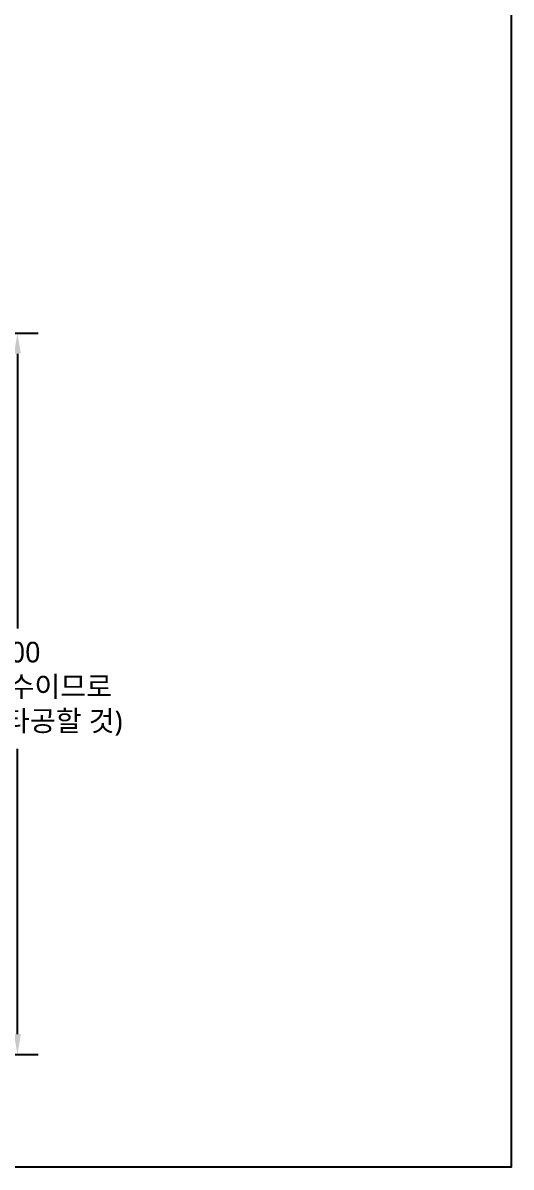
# Model space of a CAD drawing. Extents: x 6362 to 12807, y 0 to 2100.
# Drawn here: x 8988 to 9462, y 0 to 1110 of the extents above; entities that cross this region are included whole.
import ezdxf

# ---------------------------------------------------------------- set-up
doc = ezdxf.new("R2010")
doc.units = 0
doc.header["$LTSCALE"] = 20
doc.header["$MEASUREMENT"] = 0
doc.layers.get('0').update_dxf_attribs({"linetype": 'CONTINUOUS'})
doc.layers.get('DEFPOINTS').update_dxf_attribs({"linetype": 'CONTINUOUS'})
doc.layers.add('5', color=5, linetype='CONTINUOUS')
doc.styles.get("Standard").update_dxf_attribs({"font": 'NanumGothic.ttf'})
doc.dimstyles.get("Standard").update_dxf_attribs({"dimtxt": 2.5, "dimasz": 2, "dimexe": 2, "dimexo": 1, "dimgap": 1.5, "dimtad": 1, "dimdec": 0, "dimlfac": 10, "dimrnd": 0.5, "dimzin": 0, "dimdsep": 46, "dimtxsty": 'Standard', "dimcen": 0, "dimclrt": 2, "dimadec": 0, "dimazin": 0, "dimtfac": 1, "dimtdec": 0, "dimtmove": 0, "dimatfit": 3, "dimfxl": 1, "dimtolj": 1, "dimtzin": 0, "dimarcsym": 0})

# ---------------------------------------------------------------- blocks, each defined once
blk = doc.blocks.new('*D48')
at = {"color": 3, "lineweight": -2, "transparency": 16777216}
for p, q in [((8801.9, 809.1), (9003.1, 809.1)), ((8983.1, 789.1), (8983.1, 522.5)), ((8983.1, 129.1), (8983.1, 405.8)), ((8761.6, 109.1), (9003.1, 109.1))]:
    blk.add_line(p, q, dxfattribs=at)
at = {"color": 3, "transparency": 16777216}
for points in [[(8979.8, 789.1), (8986.4, 789.1), (8983.1, 809.1)], [(8979.8, 129.1), (8986.4, 129.1), (8983.1, 109.1)]]:
    blk.add_solid(points, dxfattribs=at)
at = {"layer": 'DEFPOINTS', "color": 0, "transparency": 16777216}
for p in [(8801.9, 809.1), (8761.6, 109.1), (8983.1, 109.1)]:
    blk.add_point(p, dxfattribs=at)
at = {"color": 2, "transparency": 16777216, "insert": (8983.1, 464.1), "char_height": 20, "attachment_point": 5}
blk.add_mtext('\\A1;700\\P(참고치수이므로\\P실측 후 타공할 것)', dxfattribs=at)

msp = doc.modelspace()

# ---------------------------------------------------------------- linework, layer by layer
at = {"layer": '5', "color": 212}
msp.add_lwpolyline([(6361.61722, 2100), (9461.61722, 2100), (9461.61722, 0), (6361.61722, 0)], close=True, dxfattribs=at)

# ---------------------------------------------------------------- dimensions: what is measured, and where the dimension line sits
dim = msp.add_linear_dim(base=(8983.10537, 109.14283), p1=(8801.87292, 809.14283), p2=(8761.61722, 109.14283), angle=90, text='<>\\P(참고치수이므로\\P실측 후 타공할 것)', dimstyle='Standard', override={"dimtxt": 20, "dimasz": 20, "dimexe": 20, "dimexo": 0, "dimgap": 10, "dimtih": 1, "dimtoh": 1, "dimdec": 4, "dimlfac": 1, "dimzin": 8, "dimclrd": 3, "dimclre": 3, "dimtdec": 4, "dimarcsym": 1})
dim.commit()
dim.dimension.update_dxf_attribs({"geometry": '*D48', "text_midpoint": (8983.10537, 464.14283), "dimtype": 160})

doc.saveas('drawing.dxf')
